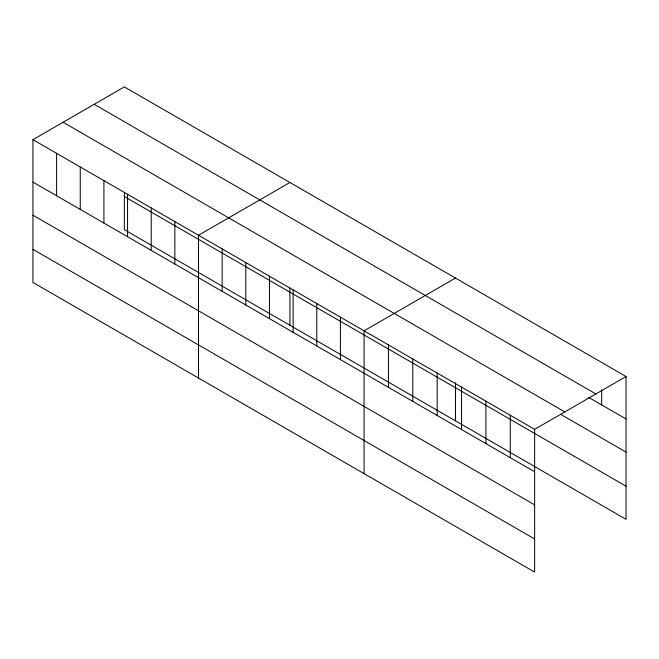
<?xml version="1.0" encoding="UTF-8"?>
<svg xmlns="http://www.w3.org/2000/svg" width="659" height="659" viewBox="0 0 659 659"><rect width="100%" height="100%" fill="white"/><g stroke="black" fill="none" stroke-linecap="round" stroke-linejoin="round"><path stroke-width="0.99" d="M32.95 139.667L534.647 429.322L534.647 572.103L32.95 282.456L32.95 139.667L124.353 86.897L626.05 376.544L626.05 519.333L124.353 229.678L124.353 192.552M289.911 182.477L198.507 235.255L198.507 378.035M455.476 278.065L364.073 330.834L364.073 473.623M534.647 429.322L626.05 376.544M94.188 104.311L595.884 393.958M588.627 397.369L626.05 418.976M63.116 122.253L564.812 411.908M560.776 414.412L626.05 452.09M124.353 196.563L626.05 486.218M32.95 182.098L534.647 471.745M32.95 215.213L534.647 504.868M32.95 249.333L534.647 538.988M601.683 389.757L601.683 404.906M510.28 415.252L510.28 457.675M485.914 401.183L485.914 443.614M461.539 387.113L461.539 429.544M455.476 382.714L455.476 420.854M437.172 373.043L437.172 415.475M412.806 358.974L412.806 401.405M388.439 344.904L388.439 387.335M340.415 317.185L340.415 359.608M316.765 303.527L316.765 345.959M293.115 289.869L293.115 332.301M289.911 288.131L289.911 325.266M269.465 276.22L269.465 318.643M245.815 262.562L245.815 304.993M222.157 248.904L222.157 291.336M174.857 221.597L174.857 264.028M151.208 207.939L151.208 250.371M127.558 194.29L127.558 236.713M103.908 180.632L103.908 223.063M80.25 166.974L80.25 209.405M56.6 153.325L56.6 195.748"/></g></svg>
